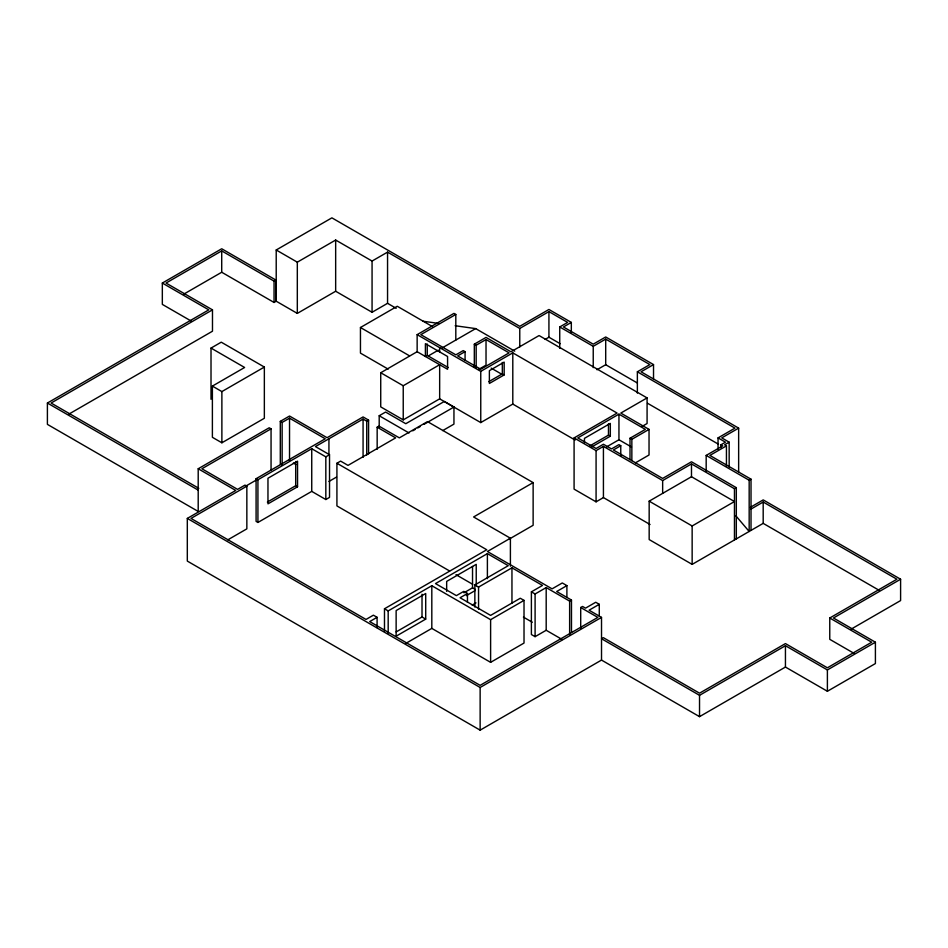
<?xml version="1.0" encoding="UTF-8"?>
<svg xmlns="http://www.w3.org/2000/svg" width="948" height="948" viewBox="0 0 948 948"><rect width="100%" height="100%" fill="white"/><g stroke="black" fill="none" stroke-linecap="round" stroke-linejoin="round"><path stroke-width="1.42" d="M191.212 321.052L162.333 304.391L162.333 283.049L221.714 248.767L275.904 280.051L275.904 301.393M275.904 280.051L274.055 281.118L221.714 250.9L166.03 283.049L212.482 309.866L212.482 331.208L69.026 414.027M183.746 294.153L221.714 272.242L274.055 302.459L276.212 301.203L297.317 313.397L335.663 291.249L372.066 312.271L387.554 303.324L396.181 308.313M276.212 301.203L276.212 249.988L331.895 217.85L519.765 326.313L548.928 309.475L571.324 322.415L571.324 332.653M271.057 470.042L271.057 428.84L269.208 427.773L198.203 468.762L198.203 511.446L47.4 424.372L47.4 403.03L208.785 309.866L162.333 283.049M212.482 309.866L51.097 403.03L198.784 488.303M276.212 249.988L297.317 262.181L335.663 240.045L372.066 261.056L387.554 252.121L519.765 328.446L548.928 311.608L567.627 322.415L559.735 326.965L559.735 348.307M211.013 348.082L221.251 342.181L264.35 367.054L264.35 418.269L221.879 442.787L212.388 437.312L212.388 386.097L244.62 367.48L211.013 348.082L211.013 399.298M212.388 386.097L221.879 391.583L264.35 367.054M388.17 369.127L360.453 353.118L360.453 327.51L397.259 306.263L432.537 326.633M575.128 440.062L512.797 404.085L480.755 422.583L439.659 398.847L403.232 419.881L380.729 406.882L380.729 372.742L417.144 351.708L417.144 334.644L453.962 313.385L455.81 314.452L455.81 340.059M455.81 314.452L420.841 334.644L455.834 354.848L463.228 350.582L465.077 351.649L465.077 360.181M282.137 465.113L280.3 464.046L280.3 421.362L289.531 416.03L327.084 437.715L363.072 416.93L368.582 420.118L368.582 453.962M271.057 428.84L201.9 468.762L237.604 489.381L244.999 485.103L246.847 486.17L246.847 528.854L227.804 539.839M280.3 421.362L282.137 422.429L289.531 418.163L325.235 438.782L256.09 478.704L256.09 521.388L257.927 522.455L311.738 491.384L325.828 499.525L329.525 497.392L329.525 454.708L315.435 446.579L363.072 419.063L366.734 421.185L368.582 420.118M448.191 367.504L427.252 355.417L425.403 356.484L425.403 343.674L447.575 356.484L447.575 369.282L417.144 351.708M428.33 355.927L438.32 350.156M442.076 347.987L475.671 328.601L514.728 351.151M474.32 366.935L474.32 344.171L486.028 337.405L510.948 351.803L539.08 335.556L647.081 397.911L647.081 423.519L642.08 426.41M380.729 372.742L403.232 385.741L439.659 364.707L439.659 398.847M465.077 351.649L457.683 355.915L480.755 369.234L509.1 352.869L486.028 339.55L476.169 345.238L474.32 344.171M851.197 629.093L900.6 600.57L900.6 579.228L833.458 618.001L875.407 642.211L875.407 663.553L827.391 691.27L785.442 667.06L699.529 716.652L601.518 660.081L480.138 730.15L187.313 561.086L187.313 518.414L235.756 490.448L198.203 468.762M245.437 486.3L256.967 479.652M246.847 486.17L191.01 518.414L366.011 619.447L373.394 615.181L377.091 617.314L377.091 627.612M256.09 478.704L257.927 479.771L311.738 448.712L325.828 456.841L329.525 454.708M379.2 427.133L379.2 415.745L385.599 412.06L405.78 423.709L444.304 401.466L453.95 407.036L453.95 424.111L442.728 430.593M377.162 449.281L377.162 427.204L379.01 426.138L399.345 437.869L427.501 421.611L533.131 482.603L533.131 525.287L509.076 539.175M478.633 369.424L486.028 365.146L486.028 339.55M417.144 334.644L480.755 371.367L512.797 352.869L617.101 413.079L574.085 437.929L574.085 489.132L596.079 501.836L603.426 497.593L650.055 524.505M571.324 322.415L563.432 326.965L593.235 344.171L605.701 336.978L653.528 364.589L653.528 379.224M545.124 339.42L548.928 337.215L560.149 343.697M267.36 502.073L295.693 485.72L297.542 486.786L297.542 461.178L267.964 478.242L267.964 503.85L297.542 486.786M449.601 570.98L336.919 505.924L336.919 463.252L340.616 461.107L348.011 465.385L395.648 437.869L377.162 427.204M488.765 381.677L502.322 373.856L504.17 374.922L504.17 362.112L489.381 370.656L489.381 383.454L504.17 374.922M412.771 430.807L415.271 429.373M417.772 427.927L420.26 426.493M424.005 424.325L453.95 407.036M328.932 481.454L336.516 477.081M559.735 326.965L593.235 346.316L605.701 339.111L649.842 364.589L637.364 371.794L637.364 393.124M596.979 369.756L605.701 364.719L637.222 382.921M653.528 364.589L641.061 371.794L738.646 428.129L738.646 472.033M630.005 459.579L630.005 438.249L645.339 429.385L618.949 414.146L577.782 437.929L596.079 448.487L603.426 444.245L611.519 448.914L618.914 444.648L620.762 445.714L620.762 455.668M647.081 397.911L620.798 413.079L649.036 429.385L649.036 454.993L635.539 462.79M590 445.809L608.474 435.144L610.322 436.21L610.322 423.401L584.454 438.343L584.454 442.609M591.848 446.875L610.322 436.21M533.131 482.603L473.609 516.968L510.403 538.215L510.403 566.181M574.085 437.929L596.079 450.62L603.426 446.378L662.652 480.565L691.483 463.916L734.463 488.73L736.312 487.663L736.312 538.879M606.471 446.958L618.949 439.754L631.522 447.018M620.762 445.714L613.368 449.98L662.652 478.432L691.483 461.783L736.312 487.663M630.005 438.249L631.854 439.315L649.036 429.385M384.485 630.847L384.485 608.77L486.739 549.745L336.919 463.252M510.403 538.215L487.391 551.499L552.08 588.85L562.294 582.961L566.892 585.615L566.892 597.394M377.091 617.314L369.708 621.58L480.138 685.345L597.821 617.397L580.709 607.514L580.709 628.121M384.485 608.77L388.182 610.903L431.814 585.722L490.614 619.672L524.019 600.392L524.019 643.064L490.614 662.344L431.814 628.394L405.637 643.514M474.853 607.04L474.853 584.963L508.258 565.683L487.391 553.632L435.511 583.589L456.379 595.628L463.773 591.362L467.459 593.495L467.459 602.324M718.051 449.269L718.051 437.893L734.949 428.129L637.364 371.794M738.646 428.129L721.748 437.893L729.166 442.171L729.166 467.044M396.134 631.925L422.014 616.982L425.711 619.115L425.711 593.507L396.134 610.583L396.134 636.191L425.711 619.115M463.916 592.796L472.531 587.819L474.995 589.241M720.907 447.646L720.907 444.802L725.469 442.171L718.051 437.893M706.177 471.073L706.177 455.419L722.743 445.856L720.907 444.802M729.166 442.171L724.604 444.802L726.441 445.856L726.441 466.345M467.459 593.495L460.076 597.761L490.602 615.394L520.298 598.247L524.019 600.392M474.853 584.963L478.55 587.096L511.956 567.816L542.481 585.437L531.39 591.848L531.39 634.52L535.099 636.665L546.19 630.266L562.223 639.521M466.38 595.64L474.995 590.663M726.441 445.856L709.874 455.419L751.017 479.178L751.017 530.394M649.167 501.16L691.483 476.726L734.463 501.539L692.147 525.974L649.167 501.16L649.167 539.566L692.147 564.38L763.187 523.367L879.08 590.272M472.199 605.085L476.003 602.892M531.39 591.848L535.099 593.981L546.19 587.582L569.63 601.115L571.478 600.048L571.478 632.423M706.177 455.419L749.169 480.245L751.017 479.178M566.892 585.615L556.689 591.516L571.478 600.048M750.472 507.263L763.211 499.904L900.6 579.228M751.017 509.052L763.187 502.025L896.903 579.228L829.761 618.001L829.761 639.331L853.911 653.279M580.709 607.514L582.558 606.447L585.52 608.154L595.723 602.264L599.278 604.314L599.278 616.093M599.278 604.314L589.075 610.204L601.518 617.397L601.518 660.081M187.313 518.414L480.138 687.478L601.518 617.397M829.761 618.001L871.71 642.211L827.391 667.807L785.442 643.585L699.529 693.189L603.366 637.672L601.518 638.739L699.529 695.322L785.442 645.718L827.391 669.94L875.407 642.211M422.974 321.218L439.078 323.469M455.17 325.733L475.671 328.601M647.508 403.256L718.477 444.221M491.159 368.108L502.701 374.768M360.453 327.51L409.583 355.879M379.2 415.745L409.038 432.975M293.359 463.051L295.906 464.532M456 574.678L472.649 584.288M523.403 617.101L532.302 622.244M47.4 403.03L198.203 490.104M735.802 515.771L749.169 531.461L749.169 480.245M827.391 669.94L827.391 691.27M785.442 645.718L785.442 667.06M763.187 502.025L763.187 523.367M734.463 488.73L734.463 539.945M699.529 695.322L699.529 716.652M692.147 525.974L692.147 564.38M691.483 463.916L691.483 476.726M662.652 480.565L662.652 493.363M631.854 439.315L631.854 460.645M618.949 414.146L618.949 439.754M608.474 423.756L608.474 435.144M605.701 339.111L605.701 364.719M603.426 446.378L603.426 497.593M596.079 450.62L596.079 501.836M593.235 346.316L593.235 367.646M569.63 601.115L569.63 634.959M548.928 311.608L548.928 337.215M546.19 587.582L546.19 630.266M535.099 593.981L535.099 636.665M519.765 328.446L519.765 346.944M512.797 352.869L512.797 404.085M511.956 567.816L511.956 603.141M502.322 362.468L502.322 373.856M490.614 619.672L490.614 662.344M487.391 553.632L487.391 578.647M480.755 371.367L480.755 422.583M480.138 687.478L480.138 730.15M478.55 587.096L478.55 609.173M476.169 345.238L476.169 368.002M476.228 585.686L476.228 564.344L446.662 581.408L446.662 591.374M472.531 566.477L472.531 587.819M439.659 347.632L439.659 351.909M431.814 585.722L431.814 628.394M427.252 344.029L427.252 355.417M422.014 594.218L422.014 616.982M403.232 385.741L403.232 419.881M388.182 610.903L388.182 632.98M387.554 252.121L387.554 303.324M372.066 261.056L372.066 312.271M366.734 421.185L366.734 455.028M363.072 419.063L363.072 457.339M335.663 240.045L335.663 291.249M328.932 438.782L328.932 454.969M325.828 456.841L325.828 499.525M311.738 448.712L311.738 491.384M297.317 262.181L297.317 313.397M295.693 461.534L295.693 485.72M289.531 418.163L289.531 460.846M282.137 422.429L282.137 463.643M274.055 281.118L274.055 302.459M257.927 479.771L257.927 522.455M221.879 391.583L221.879 442.787M221.714 250.9L221.714 272.242"/></g></svg>
